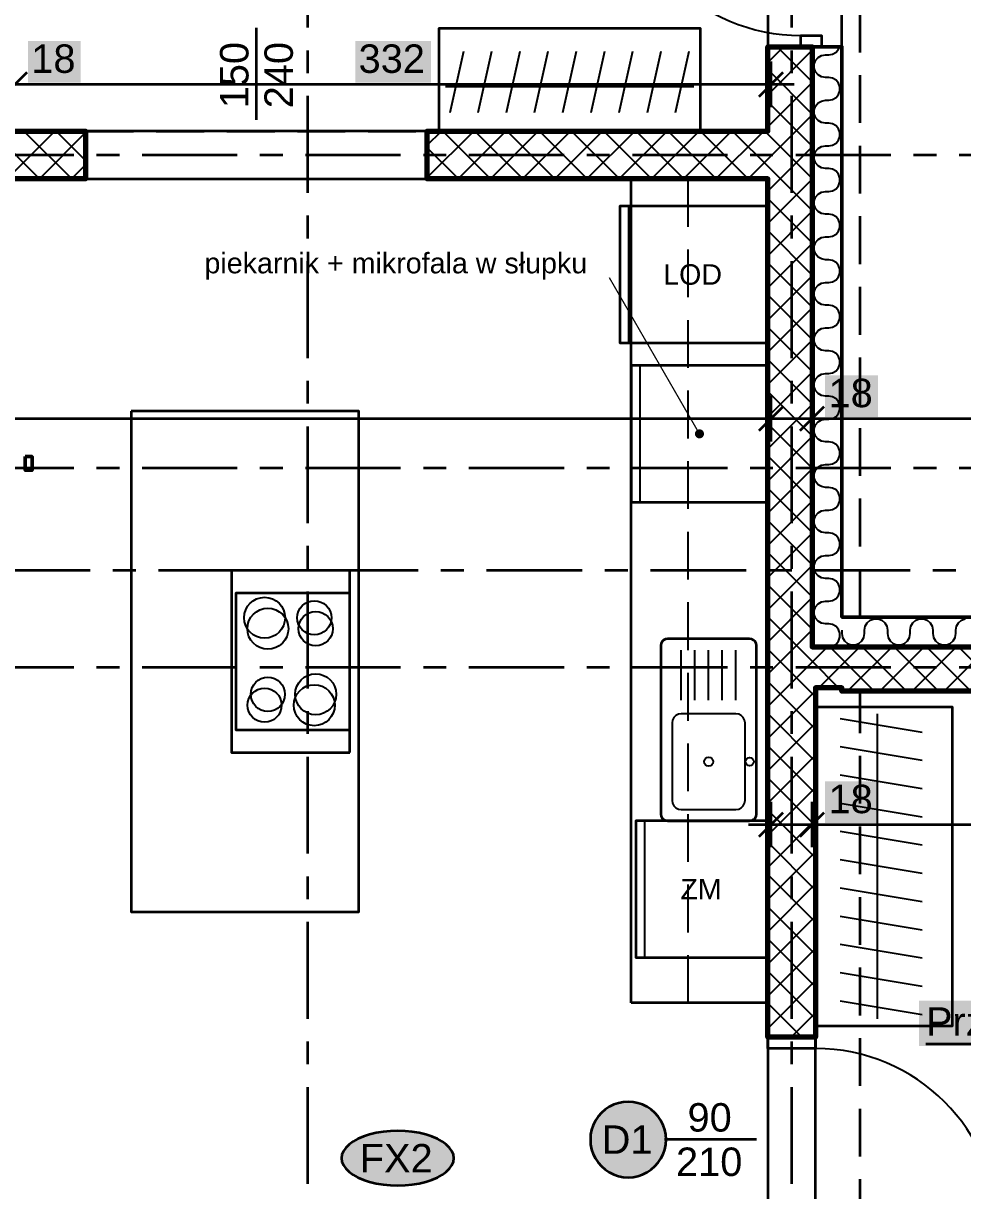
# Model space of a CAD drawing. Header units: metres. Extents: x -6.2 to 22.3, y -6.3 to 13.3.
# Drawn here: x 8.63 to 12.75, y 0.58 to 5.7 of the extents above; entities that cross this region are included whole.
import ezdxf

# ---------------------------------------------------------------- set-up
doc = ezdxf.new("R2010")
doc.units = ezdxf.units.M
for name, pattern in [('KRESKOWA', [5.25, 4.2, -1.05]), ('PUNKTOWA', [10.5, 8.4, -1.05, 0, -1.05]), ('PUNKTOWA_KROTKA', [6.3, 4.2, -1.05, 0, -1.05])]:
    doc.linetypes.add(name, pattern=pattern)
for name, color, linetype, lineweight in [('A-DRZWI', 3, 'Continuous', 35), ('A-KRESKOWANIE', 8, 'Continuous', 18), ('A-MASKA', 7, 'Continuous', 18), ('A-MEBLE', 8, 'Continuous', 18), ('A-NAD-CIECIEM', 8, 'KRESKOWA', 25), ('A-OPISY', 2, 'Continuous', 25), ('A-OSIE', 1, 'PUNKTOWA', 25), ('A-POMIESZCZENIA', 2, 'Continuous', 25), ('A-PRZEKROJE', 1, 'PUNKTOWA_KROTKA', 50), ('A-SANITARNE', 6, 'Continuous', 25), ('A-SCIANY-IZOL', 4, 'Continuous', 35), ('A-SCIANY-KONSTR', 7, 'Continuous', 50), ('A-WIDOK', 7, 'Continuous', 25), ('A-WYMIARY', 1, 'Continuous', 25)]:
    doc.layers.add(name, color=color, linetype=linetype, lineweight=lineweight)
doc.styles.add('PL_ARIAL', font='arial.ttf')

msp = doc.modelspace()

# ---------------------------------------------------------------- hatches: boundary and pattern name
at = {"layer": 'A-MASKA', "true_color": 0xffffff}
for points in [[(8.6465, 5.443), (8.8786, 5.443), (8.8786, 5.6255), (8.6465, 5.6255)], [(10.0834, 5.443), (10.4166, 5.443), (10.4166, 5.6255), (10.0834, 5.6255)], [(12.1465, 3.9745), (12.3786, 3.9745), (12.3786, 4.157), (12.1465, 4.157)], [(12.1465, 2.1912), (12.3786, 2.1912), (12.3786, 2.3737), (12.1465, 2.3737)]]:
    msp.add_hatch(color=7, dxfattribs=at).paths.add_polyline_path(points)
at = {"layer": 'A-OPISY', "true_color": 0x000000}
msp.add_hatch(color=7, dxfattribs=at).paths.add_polyline_path([(11.615, 3.9), (11.6143, 3.9052), (11.6123, 3.91), (11.6091, 3.9141), (11.605, 3.9173), (11.6002, 3.9193), (11.595, 3.92), (11.5898, 3.9193), (11.585, 3.9173), (11.5809, 3.9141), (11.5777, 3.91), (11.5757, 3.9052), (11.575, 3.9), (11.5757, 3.8948), (11.5777, 3.89), (11.5809, 3.8859), (11.585, 3.8827), (11.5898, 3.8807), (11.595, 3.88), (11.6002, 3.8807), (11.605, 3.8827), (11.6091, 3.8859), (11.6123, 3.89), (11.6143, 3.8948)])
at = {"layer": 'A-OPISY', "true_color": 0xffffff}
for points in [[(11.448, 0.8), (11.4466, 0.8217), (11.4424, 0.843), (11.4354, 0.8636), (11.4258, 0.8831), (11.4137, 0.9011), (11.3994, 0.9175), (11.383, 0.9318), (11.3649, 0.9439), (11.3455, 0.9535), (11.3249, 0.9605), (11.3036, 0.9647), (11.2819, 0.9661), (11.2602, 0.9647), (11.2389, 0.9605), (11.2183, 0.9535), (11.1988, 0.9439), (11.1808, 0.9318), (11.1644, 0.9175), (11.1501, 0.9011), (11.138, 0.8831), (11.1284, 0.8636), (11.1214, 0.843), (11.1172, 0.8217), (11.1158, 0.8), (11.1172, 0.7783), (11.1214, 0.757), (11.1284, 0.7364), (11.138, 0.7169), (11.1501, 0.6989), (11.1644, 0.6825), (11.1808, 0.6682), (11.1988, 0.6561), (11.2183, 0.6465), (11.2389, 0.6395), (11.2602, 0.6353), (11.2819, 0.6339), (11.3036, 0.6353), (11.3249, 0.6395), (11.3455, 0.6465), (11.3649, 0.6561), (11.383, 0.6682), (11.3994, 0.6825), (11.4137, 0.6989), (11.4258, 0.7169), (11.4354, 0.7364), (11.4424, 0.757), (11.4466, 0.7783)], [(10.5166, 0.7181), (10.5145, 0.7338), (10.5082, 0.7492), (10.4978, 0.764), (10.4836, 0.7781), (10.4656, 0.7912), (10.4444, 0.803), (10.4201, 0.8133), (10.3933, 0.822), (10.3644, 0.829), (10.3338, 0.834), (10.3022, 0.8371), (10.27, 0.8381), (10.2378, 0.8371), (10.2062, 0.834), (10.1756, 0.829), (10.1467, 0.822), (10.1199, 0.8133), (10.0956, 0.803), (10.0744, 0.7912), (10.0564, 0.7781), (10.0422, 0.764), (10.0318, 0.7492), (10.0255, 0.7338), (10.0234, 0.7181), (10.0255, 0.7025), (10.0318, 0.6871), (10.0422, 0.6722), (10.0564, 0.6581), (10.0744, 0.6451), (10.0956, 0.6333), (10.1199, 0.6229), (10.1467, 0.6142), (10.1756, 0.6073), (10.2062, 0.6022), (10.2378, 0.5991), (10.27, 0.5981), (10.3022, 0.5991), (10.3338, 0.6022), (10.3644, 0.6073), (10.3933, 0.6142), (10.4201, 0.6229), (10.4444, 0.6333), (10.4656, 0.6451), (10.4836, 0.6581), (10.4978, 0.6722), (10.5082, 0.6871), (10.5145, 0.7025)]]:
    msp.add_hatch(color=7, dxfattribs=at).paths.add_polyline_path(points)
at = {"layer": 'A-POMIESZCZENIA', "true_color": 0xffffff}
msp.add_hatch(color=7, dxfattribs=at).paths.add_polyline_path([(12.5591, 1.2107), (14.6995, 1.2107), (14.6995, 1.4107), (12.5591, 1.4107)])

# ---------------------------------------------------------------- linework, layer by layer
at = {"layer": 'A-DRZWI', "lineweight": 35, "ltscale": 0.05}
for points in [[(12.04, 5.6), (12.04, 5.65), (12.13, 5.65), (12.13, 5.6)], [(12.105, 1.25), (12.105, 1.2), (11.895, 1.2), (11.895, 1.25)]]:
    msp.add_lwpolyline(points, close=True, dxfattribs=at)
at = {"layer": 'A-DRZWI', "lineweight": 25, "ltscale": 0.05}
for centre, start, end in [((12.04, 6.45), -180, -90), ((12.105, 0.4), 0, 90)]:
    msp.add_arc(centre, 0.8, start, end, dxfattribs=at)
at = {"layer": 'A-KRESKOWANIE', "lineweight": 25, "ltscale": 0.05}
for points in [[(11.895, 5.531), (11.964, 5.6)], [(12.09, 5.4462), (11.9362, 5.6)], [(12.09, 5.5877), (12.0777, 5.6)], [(12.1625, 2.965), (12.1796, 2.968), (12.1946, 2.9767), (12.2058, 2.99), (12.2117, 3.0063), (12.2117, 3.0237), (12.2058, 3.04), (12.1946, 3.0533), (12.1796, 3.062), (12.1625, 3.065), (12.1475, 3.065), (12.1304, 3.068), (12.1154, 3.0767), (12.1042, 3.09), (12.0983, 3.1063), (12.0983, 3.1237), (12.1042, 3.14), (12.1154, 3.1533), (12.1304, 3.162), (12.1475, 3.165), (12.1625, 3.165), (12.1796, 3.168), (12.1946, 3.1767), (12.2058, 3.19), (12.2117, 3.2063), (12.2117, 3.2237), (12.2058, 3.24), (12.1946, 3.2533), (12.1796, 3.262), (12.1625, 3.265), (12.1475, 3.265), (12.1304, 3.268), (12.1154, 3.2767), (12.1042, 3.29), (12.0983, 3.3063), (12.0983, 3.3237), (12.1042, 3.34), (12.1154, 3.3533), (12.1304, 3.362), (12.1475, 3.365), (12.1625, 3.365), (12.1796, 3.368), (12.1946, 3.3767), (12.2058, 3.39), (12.2117, 3.4063), (12.2117, 3.4237), (12.2058, 3.44), (12.1946, 3.4533), (12.1796, 3.462), (12.1625, 3.465), (12.1625, 3.465), (12.1475, 3.465), (12.1304, 3.468), (12.1154, 3.4767), (12.1042, 3.49), (12.0983, 3.5063), (12.0983, 3.5237), (12.1042, 3.54), (12.1154, 3.5533), (12.1304, 3.562), (12.1475, 3.565), (12.1475, 3.565), (12.1625, 3.565), (12.1796, 3.568), (12.1946, 3.5767), (12.2058, 3.59), (12.2117, 3.6063), (12.2117, 3.6237), (12.2058, 3.64), (12.1946, 3.6533), (12.1796, 3.662), (12.1625, 3.665), (12.1475, 3.665), (12.1304, 3.668), (12.1154, 3.6767), (12.1042, 3.69), (12.0983, 3.7063), (12.0983, 3.7237), (12.1042, 3.74), (12.1154, 3.7533), (12.1304, 3.762), (12.1475, 3.765), (12.1625, 3.765), (12.1796, 3.768), (12.1946, 3.7767), (12.2058, 3.79), (12.2117, 3.8063), (12.2117, 3.8237), (12.2058, 3.84), (12.1946, 3.8533), (12.1796, 3.862), (12.1625, 3.865), (12.1475, 3.865), (12.1304, 3.868), (12.1154, 3.8767), (12.1042, 3.89), (12.0983, 3.9063), (12.0983, 3.9237), (12.1042, 3.94), (12.1154, 3.9533), (12.1304, 3.962), (12.1475, 3.965), (12.1625, 3.965), (12.1796, 3.968), (12.1946, 3.9767), (12.2058, 3.99), (12.2117, 4.0063), (12.2117, 4.0237), (12.2058, 4.04), (12.1946, 4.0533), (12.1796, 4.062), (12.1625, 4.065), (12.1625, 4.065), (12.1475, 4.065), (12.1304, 4.068), (12.1154, 4.0767), (12.1042, 4.09), (12.0983, 4.1063), (12.0983, 4.1237), (12.1042, 4.14), (12.1154, 4.1533), (12.1304, 4.162), (12.1475, 4.165), (12.1625, 4.165), (12.1796, 4.168), (12.1946, 4.1767), (12.2058, 4.19), (12.2117, 4.2063), (12.2117, 4.2237), (12.2058, 4.24), (12.1946, 4.2533), (12.1796, 4.262), (12.1625, 4.265), (12.1475, 4.265), (12.1304, 4.268), (12.1154, 4.2767), (12.1042, 4.29), (12.0983, 4.3063), (12.0983, 4.3237), (12.1042, 4.34), (12.1154, 4.3533), (12.1304, 4.362), (12.1475, 4.365), (12.1625, 4.365), (12.1796, 4.368), (12.1946, 4.3767), (12.2058, 4.39), (12.2117, 4.4063), (12.2117, 4.4237), (12.2058, 4.44), (12.1946, 4.4533), (12.1796, 4.462), (12.1625, 4.465), (12.1475, 4.465), (12.1304, 4.468), (12.1154, 4.4767), (12.1042, 4.49), (12.0983, 4.5063), (12.0983, 4.5237), (12.1042, 4.54), (12.1154, 4.5533), (12.1304, 4.562), (12.1475, 4.565), (12.1625, 4.565), (12.1796, 4.568), (12.1946, 4.5767), (12.2058, 4.59), (12.2117, 4.6063), (12.2117, 4.6237), (12.2058, 4.64), (12.1946, 4.6533), (12.1796, 4.662), (12.1625, 4.665), (12.1475, 4.665), (12.1304, 4.668), (12.1154, 4.6767), (12.1042, 4.69), (12.0983, 4.7063), (12.0983, 4.7237), (12.1042, 4.74), (12.1154, 4.7533), (12.1304, 4.762), (12.1475, 4.765), (12.1625, 4.765), (12.1796, 4.768), (12.1946, 4.7767), (12.2058, 4.79), (12.2117, 4.8063), (12.2117, 4.8237), (12.2058, 4.84), (12.1946, 4.8533), (12.1796, 4.862), (12.1625, 4.865), (12.1475, 4.865), (12.1304, 4.868), (12.1154, 4.8767), (12.1042, 4.89), (12.0983, 4.9063), (12.0983, 4.9237), (12.1042, 4.94), (12.1154, 4.9533), (12.1304, 4.962), (12.1475, 4.965), (12.1625, 4.965), (12.1796, 4.968), (12.1946, 4.9767), (12.2058, 4.99), (12.2117, 5.0063), (12.2117, 5.0237), (12.2058, 5.04), (12.1946, 5.0533), (12.1796, 5.062), (12.1625, 5.065), (12.1625, 5.065), (12.1475, 5.065), (12.1304, 5.068), (12.1154, 5.0767), (12.1042, 5.09), (12.0983, 5.1063), (12.0983, 5.1237), (12.1042, 5.14), (12.1154, 5.1533), (12.1304, 5.162), (12.1475, 5.165), (12.1625, 5.165), (12.1796, 5.168), (12.1946, 5.1767), (12.2058, 5.19), (12.2117, 5.2063), (12.2117, 5.2237), (12.2058, 5.24), (12.1946, 5.2533), (12.1796, 5.262), (12.1625, 5.265), (12.1475, 5.265), (12.1304, 5.268), (12.1154, 5.2767), (12.1042, 5.29), (12.0983, 5.3063), (12.0983, 5.3237), (12.1042, 5.34), (12.1154, 5.3533), (12.1304, 5.362), (12.1475, 5.365), (12.1625, 5.365), (12.1796, 5.368), (12.1946, 5.3767), (12.2058, 5.39), (12.2117, 5.4063), (12.2117, 5.4237), (12.2058, 5.44), (12.1946, 5.4533), (12.1796, 5.462), (12.1625, 5.465), (12.1475, 5.465), (12.1304, 5.468), (12.1154, 5.4767), (12.1042, 5.49), (12.0983, 5.5063), (12.0983, 5.5237), (12.1042, 5.54), (12.1154, 5.5533), (12.1304, 5.562), (12.1475, 5.565), (12.1625, 5.565), (12.1796, 5.568), (12.1946, 5.5767), (12.2058, 5.59), (12.2094, 5.6)], [(11.895, 5.3896), (12.09, 5.5846)], [(12.09, 5.3048), (11.895, 5.4998)], [(11.895, 5.2482), (12.09, 5.4432)], [(12.09, 5.1634), (11.895, 5.3584)], [(11.91, 5.1218), (12.09, 5.3018)], [(8.6979, 5.02), (8.5029, 5.215)], [(8.5555, 5.02), (8.7655, 5.23)], [(8.8393, 5.02), (8.6293, 5.23)], [(8.697, 5.02), (8.9, 5.223)], [(8.9, 5.1007), (8.7707, 5.23)], [(10.4, 5.026), (10.604, 5.23)], [(10.4, 5.1674), (10.4626, 5.23)], [(10.6778, 5.02), (10.4678, 5.23)], [(10.5354, 5.02), (10.7454, 5.23)], [(10.8192, 5.02), (10.6092, 5.23)], [(10.6769, 5.02), (10.8869, 5.23)], [(10.9606, 5.02), (10.7506, 5.23)], [(10.8183, 5.02), (11.0283, 5.23)], [(11.102, 5.02), (10.892, 5.23)], [(10.9597, 5.02), (11.1697, 5.23)], [(11.2435, 5.02), (11.0335, 5.23)], [(11.1011, 5.02), (11.3111, 5.23)], [(11.3849, 5.02), (11.1749, 5.23)], [(11.2425, 5.02), (11.4525, 5.23)], [(11.5263, 5.02), (11.3163, 5.23)], [(11.384, 5.02), (11.594, 5.23)], [(11.6677, 5.02), (11.4577, 5.23)], [(11.5254, 5.02), (11.7354, 5.23)], [(11.8091, 5.02), (11.5991, 5.23)], [(11.6668, 5.02), (11.8768, 5.23)], [(11.91, 5.0606), (11.7406, 5.23)], [(11.895, 5.217), (11.882, 5.23)], [(11.897, 5.215), (11.895, 5.217)], [(11.91, 5.202), (11.897, 5.215)], [(12.09, 5.022), (11.91, 5.202)], [(10.5363, 5.02), (10.4, 5.1563)], [(11.895, 4.9654), (12.09, 5.1604)], [(8.8384, 5.02), (8.9, 5.0816)], [(11.8082, 5.02), (11.91, 5.1218)], [(12.09, 4.8806), (11.91, 5.0606)], [(11.895, 4.8239), (12.09, 5.0189)], [(12.09, 4.7391), (11.895, 4.9341)], [(11.895, 4.6825), (12.09, 4.8775)], [(12.09, 4.5977), (11.895, 4.7927)], [(11.895, 4.5411), (12.09, 4.7361)], [(12.09, 4.4563), (11.895, 4.6513)], [(11.895, 4.3997), (12.09, 4.5947)], [(12.09, 4.3149), (11.895, 4.5099)], [(11.895, 4.2582), (12.09, 4.4532)], [(12.09, 4.1735), (11.895, 4.3685)], [(11.895, 4.1168), (12.09, 4.3118)], [(12.09, 4.032), (11.895, 4.227)], [(11.895, 3.9754), (12.09, 4.1704)], [(12.09, 3.8906), (11.895, 4.0856)], [(11.895, 3.834), (12.09, 4.029)], [(12.09, 3.7492), (11.895, 3.9442)], [(11.895, 3.6926), (12.09, 3.8876)], [(12.09, 3.6078), (11.895, 3.8028)], [(11.895, 3.5511), (12.09, 3.7461)], [(12.09, 3.4663), (11.895, 3.6613)], [(11.895, 3.4097), (12.09, 3.6047)], [(12.09, 3.3249), (11.895, 3.5199)], [(11.895, 3.2683), (12.09, 3.4633)], [(12.09, 3.1835), (11.895, 3.3785)], [(11.895, 3.1269), (12.09, 3.3219)], [(12.09, 3.0421), (11.895, 3.2371)], [(11.895, 2.9855), (12.09, 3.1805)], [(12.09, 2.9007), (11.895, 3.0957)], [(12.22, 3.0225), (12.223, 3.0054), (12.2317, 2.9904), (12.245, 2.9792), (12.2613, 2.9733), (12.2787, 2.9733), (12.295, 2.9792), (12.3083, 2.9904), (12.317, 3.0054), (12.32, 3.0225), (12.32, 3.0375), (12.323, 3.0546), (12.3317, 3.0696), (12.345, 3.0808), (12.3613, 3.0867), (12.3787, 3.0867), (12.395, 3.0808), (12.4083, 3.0696), (12.417, 3.0546), (12.42, 3.0375), (12.42, 3.0225), (12.423, 3.0054), (12.4317, 2.9904), (12.445, 2.9792), (12.4613, 2.9733), (12.4787, 2.9733), (12.495, 2.9792), (12.5083, 2.9904), (12.517, 3.0054), (12.52, 3.0225), (12.52, 3.0375), (12.523, 3.0546), (12.5317, 3.0696), (12.545, 3.0808), (12.5613, 3.0867), (12.5787, 3.0867), (12.595, 3.0808), (12.6083, 3.0696), (12.617, 3.0546), (12.62, 3.0375), (12.62, 3.0225), (12.623, 3.0054), (12.6317, 2.9904), (12.645, 2.9792), (12.6613, 2.9733), (12.6787, 2.9733), (12.695, 2.9792), (12.7083, 2.9904), (12.717, 3.0054), (12.72, 3.0225), (12.72, 3.0375), (12.723, 3.0546), (12.7317, 3.0696), (12.745, 3.0808), (12.7613, 3.0867)], [(11.926, 2.875), (12.09, 3.039)], [(12.22, 3.0375), (12.22, 3.0225)], [(11.9742, 2.875), (11.895, 2.9542)], [(12.09, 2.8976), (12.1574, 2.965)], [(12.1188, 2.785), (12.2988, 2.965)], [(12.1475, 2.965), (12.1625, 2.965)], [(12.3621, 2.77), (12.1671, 2.965)], [(12.2452, 2.77), (12.4402, 2.965)], [(12.5035, 2.77), (12.3085, 2.965)], [(12.3867, 2.77), (12.5817, 2.965)], [(12.6449, 2.77), (12.4499, 2.965)], [(12.5281, 2.77), (12.7231, 2.965)], [(12.7863, 2.77), (12.5913, 2.965)], [(12.6695, 2.77), (12.8645, 2.965)], [(12.9278, 2.77), (12.7328, 2.965)], [(11.895, 2.7026), (12.0674, 2.875)], [(11.895, 2.844), (11.926, 2.875)], [(12.105, 2.7442), (11.9742, 2.875)], [(12.0674, 2.875), (12.09, 2.8976)], [(12.2057, 2.785), (12.09, 2.9007)], [(12.105, 2.6028), (11.895, 2.8128)], [(11.895, 2.5612), (12.105, 2.7712)], [(12.2207, 2.77), (12.22, 2.7707)], [(12.105, 2.4614), (11.895, 2.6714)], [(11.895, 2.4198), (12.105, 2.6298)], [(12.105, 2.32), (11.895, 2.53)], [(11.895, 2.2783), (12.105, 2.4883)], [(12.105, 2.1786), (11.895, 2.3886)], [(11.895, 2.1369), (12.105, 2.3469)], [(12.105, 2.0371), (11.895, 2.2471)], [(11.895, 1.9955), (12.105, 2.2055)], [(12.105, 1.8957), (11.895, 2.1057)], [(11.895, 1.8541), (12.105, 2.0641)], [(12.105, 1.7543), (11.895, 1.9643)], [(11.895, 1.7127), (12.105, 1.9227)], [(12.105, 1.6129), (11.895, 1.8229)], [(11.895, 1.5712), (12.105, 1.7812)], [(12.105, 1.4715), (11.895, 1.6815)], [(11.895, 1.4298), (12.105, 1.6398)], [(12.105, 1.33), (11.895, 1.54)], [(11.895, 1.2884), (12.105, 1.4984)], [(12.0436, 1.25), (11.895, 1.3986)], [(11.998, 1.25), (12.105, 1.357)], [(11.9022, 1.25), (11.895, 1.2572)]]:
    msp.add_lwpolyline(points, dxfattribs=at)
at = {"layer": 'A-MEBLE', "lineweight": 35, "ltscale": 0.05}
for points in [[(10.45, 5.23), (11.6, 5.23), (11.6, 5.68), (10.45, 5.68)], [(9.1, 4), (9.1, 1.8), (10.1, 1.8), (10.1, 4)], [(12.105, 2.7), (12.105, 1.3), (12.705, 1.3), (12.705, 2.7)]]:
    msp.add_lwpolyline(points, close=True, dxfattribs=at)
at = {"layer": 'A-MEBLE', "lineweight": 25, "ltscale": 0.05}
for points in [[(10.5, 5.311), (10.56, 5.581)], [(10.6238, 5.311), (10.6837, 5.581)], [(10.7475, 5.311), (10.8075, 5.581)], [(10.8712, 5.311), (10.9313, 5.581)], [(10.995, 5.311), (11.055, 5.581)], [(11.1188, 5.311), (11.1788, 5.581)], [(11.2425, 5.311), (11.3025, 5.581)], [(11.3663, 5.311), (11.4262, 5.581)], [(11.49, 5.311), (11.55, 5.581)], [(10.48, 5.425), (11.57, 5.425)], [(12.375, 2.67), (12.375, 1.33)], [(12.213, 2.65), (12.573, 2.59)], [(12.213, 2.526), (12.573, 2.466)], [(12.213, 2.402), (12.573, 2.342)], [(12.213, 2.278), (12.573, 2.218)], [(12.213, 2.154), (12.573, 2.094)], [(12.213, 2.03), (12.573, 1.97)], [(12.213, 1.906), (12.573, 1.846)], [(12.213, 1.782), (12.573, 1.722)], [(12.213, 1.658), (12.573, 1.598)], [(12.213, 1.534), (12.573, 1.474)], [(12.213, 1.41), (12.573, 1.35)]]:
    msp.add_lwpolyline(points, dxfattribs=at)
at = {"layer": 'A-MEBLE', "lineweight": 35, "ltscale": 0.05}
for points in [[(11.295, 1.4), (11.295, 5.02)], [(11.895, 5.02), (11.295, 5.02)], [(11.895, 1.4), (11.295, 1.4)]]:
    msp.add_lwpolyline(points, dxfattribs=at)
at = {"layer": 'A-MEBLE', "linetype": 'KRESKOWA', "lineweight": 25, "ltscale": 0.05, "flags": 128}
msp.add_lwpolyline([(11.545, 1.4), (11.545, 5.02)], dxfattribs=at)
at = {"layer": 'A-NAD-CIECIEM', "linetype": 'KRESKOWA', "lineweight": 35, "ltscale": 0.05, "flags": 128}
for points in [[(12.3, 3.0955), (12.3, 9.05), (12.1055, 9.05)], [(8.9, 5.23), (10.4, 5.23)], [(8.9, 5.02), (10.4, 5.02)], [(12.3, 0.1055), (12.3, 2.7695)]]:
    msp.add_lwpolyline(points, dxfattribs=at)
at = {"layer": 'A-OPISY', "lineweight": 18, "ltscale": 0.05}
msp.add_lwpolyline([(11.595, 3.9), (11.2002, 4.5847)], dxfattribs=at)
at = {"layer": 'A-OPISY', "lineweight": 35, "ltscale": 0.05}
for points in [[(11.448, 0.8), (11.4466, 0.8217), (11.4424, 0.843), (11.4354, 0.8636), (11.4258, 0.8831), (11.4137, 0.9011), (11.3994, 0.9175), (11.383, 0.9318), (11.3649, 0.9439), (11.3455, 0.9535), (11.3249, 0.9605), (11.3036, 0.9647), (11.2819, 0.9661), (11.2602, 0.9647), (11.2389, 0.9605), (11.2183, 0.9535), (11.1988, 0.9439), (11.1808, 0.9318), (11.1644, 0.9175), (11.1501, 0.9011), (11.138, 0.8831), (11.1284, 0.8636), (11.1214, 0.843), (11.1172, 0.8217), (11.1158, 0.8), (11.1172, 0.7783), (11.1214, 0.757), (11.1284, 0.7364), (11.138, 0.7169), (11.1501, 0.6989), (11.1644, 0.6825), (11.1808, 0.6682), (11.1988, 0.6561), (11.2183, 0.6465), (11.2389, 0.6395), (11.2602, 0.6353), (11.2819, 0.6339), (11.3036, 0.6353), (11.3249, 0.6395), (11.3455, 0.6465), (11.3649, 0.6561), (11.383, 0.6682), (11.3994, 0.6825), (11.4137, 0.6989), (11.4258, 0.7169), (11.4354, 0.7364), (11.4424, 0.757), (11.4466, 0.7783)], [(10.5166, 0.7181), (10.5145, 0.7338), (10.5082, 0.7492), (10.4978, 0.764), (10.4836, 0.7781), (10.4656, 0.7912), (10.4444, 0.803), (10.4201, 0.8133), (10.3933, 0.822), (10.3644, 0.829), (10.3338, 0.834), (10.3022, 0.8371), (10.27, 0.8381), (10.2378, 0.8371), (10.2062, 0.834), (10.1756, 0.829), (10.1467, 0.822), (10.1199, 0.8133), (10.0956, 0.803), (10.0744, 0.7912), (10.0564, 0.7781), (10.0422, 0.764), (10.0318, 0.7492), (10.0255, 0.7338), (10.0234, 0.7181), (10.0255, 0.7025), (10.0318, 0.6871), (10.0422, 0.6722), (10.0564, 0.6581), (10.0744, 0.6451), (10.0956, 0.6333), (10.1199, 0.6229), (10.1467, 0.6142), (10.1756, 0.6073), (10.2062, 0.6022), (10.2378, 0.5991), (10.27, 0.5981), (10.3022, 0.5991), (10.3338, 0.6022), (10.3644, 0.6073), (10.3933, 0.6142), (10.4201, 0.6229), (10.4444, 0.6333), (10.4656, 0.6451), (10.4836, 0.6581), (10.4978, 0.6722), (10.5082, 0.6871), (10.5145, 0.7025)]]:
    msp.add_lwpolyline(points, close=True, dxfattribs=at)
at = {"layer": 'A-OSIE', "linetype": 'PUNKTOWA', "lineweight": 35, "ltscale": 0.050668, "flags": 128}
for points in [[(9.875, -5.2), (9.875, 12.25)], [(12, -5.2), (12, 12.25)]]:
    msp.add_lwpolyline(points, dxfattribs=at)
at = {"layer": 'A-OSIE', "linetype": 'PUNKTOWA', "lineweight": 35, "ltscale": 0.049691, "flags": 128}
for points in [[(-5.2, 5.125), (21.305, 5.125)], [(-5.2, 3.75), (21.305, 3.75)], [(-5.2, 2.875), (21.305, 2.875)]]:
    msp.add_lwpolyline(points, dxfattribs=at)
at = {"layer": 'A-POMIESZCZENIA', "lineweight": 35, "ltscale": 0.05}
msp.add_lwpolyline([(12.5891, 1.2207), (14.6695, 1.2207)], dxfattribs=at)
at = {"layer": 'A-PRZEKROJE', "linetype": 'PUNKTOWA', "lineweight": 35, "ltscale": 0.05, "flags": 128}
msp.add_lwpolyline([(-5.9, 3.3007), (22.005, 3.3007)], dxfattribs=at)
at = {"layer": 'A-SANITARNE', "lineweight": 35, "ltscale": 0.05}
for points in [[(11.895, 4.3), (11.895, 4.9), (11.245, 4.9), (11.245, 4.3)], [(11.895, 3.6), (11.895, 4.2), (11.295, 4.2), (11.295, 3.6)], [(10.06, 2.5), (10.06, 3.3), (9.54, 3.3), (9.54, 2.5)], [(10.06, 2.6), (10.06, 3.2), (9.56, 3.2), (9.56, 2.6)], [(11.845, 2.97), (11.8435, 2.9793), (11.8393, 2.9876), (11.8326, 2.9943), (11.8243, 2.9985), (11.815, 3), (11.455, 3), (11.4457, 2.9985), (11.4374, 2.9943), (11.4307, 2.9876), (11.4265, 2.9793), (11.425, 2.97), (11.425, 2.23), (11.4265, 2.2207), (11.4307, 2.2124), (11.4374, 2.2057), (11.4457, 2.2015), (11.455, 2.2), (11.815, 2.2), (11.8243, 2.2015), (11.8326, 2.2057), (11.8393, 2.2124), (11.8435, 2.2207), (11.845, 2.23)], [(11.895, 1.6), (11.895, 2.2), (11.315, 2.2), (11.315, 1.6)]]:
    msp.add_lwpolyline(points, close=True, dxfattribs=at)
at = {"layer": 'A-SANITARNE', "lineweight": 25, "ltscale": 0.05}
for points in [[(11.285, 4.3), (11.285, 4.9)], [(11.335, 3.6), (11.335, 4.2)], [(11.515, 2.73), (11.515, 2.95)], [(11.575, 2.73), (11.575, 2.95)], [(11.635, 2.73), (11.635, 2.95)], [(11.695, 2.73), (11.695, 2.95)], [(11.755, 2.73), (11.755, 2.95)], [(11.355, 1.6), (11.355, 2.2)]]:
    msp.add_lwpolyline(points, dxfattribs=at)
msp.add_lwpolyline([(11.795, 2.63), (11.793, 2.6424), (11.7874, 2.6535), (11.7785, 2.6624), (11.7674, 2.668), (11.755, 2.67), (11.515, 2.67), (11.5026, 2.668), (11.4915, 2.6624), (11.4826, 2.6535), (11.477, 2.6424), (11.475, 2.63), (11.475, 2.29), (11.477, 2.2776), (11.4826, 2.2665), (11.4915, 2.2576), (11.5026, 2.252), (11.515, 2.25), (11.755, 2.25), (11.7674, 2.252), (11.7785, 2.2576), (11.7874, 2.2665), (11.793, 2.2776), (11.795, 2.29)], close=True, dxfattribs=at)
for centre, radius in [((9.6856, 3.092), 0.09), ((9.7, 3.044), 0.09), ((9.904, 3.092), 0.075), ((9.91, 3.044), 0.075), ((9.7, 2.756), 0.075), ((9.91, 2.756), 0.09), ((9.6856, 2.708), 0.075), ((9.904, 2.708), 0.09), ((11.635, 2.46), 0.02), ((11.815, 2.46), 0.018)]:
    msp.add_circle(centre, radius, dxfattribs=at)
at = {"layer": 'A-SCIANY-IZOL', "lineweight": 50, "ltscale": 0.05}
msp.add_lwpolyline([(13.6, 2.965), (12.22, 2.965), (12.22, 2.965), (12.22, 2.965), (12.22, 2.965), (12.09, 2.965), (12.09, 2.965), (12.09, 2.965), (12.09, 2.965), (12.09, 5.6), (12.09, 5.6), (12.09, 5.6), (12.09, 5.6), (12.22, 5.6), (12.22, 5.6), (12.22, 5.6), (12.22, 5.6), (12.22, 3.095), (12.22, 3.095), (12.22, 3.095), (12.22, 3.095), (12.22, 3.095), (12.22, 3.095), (12.22, 3.095), (12.22, 3.095), (12.22, 3.095), (12.22, 3.095), (12.22, 3.095), (12.22, 3.095), (12.22, 3.095), (12.22, 3.095), (12.22, 3.095), (12.22, 3.095), (12.22, 3.095), (13.6, 3.095)], dxfattribs=at)
at = {"layer": 'A-SCIANY-KONSTR', "lineweight": 70, "ltscale": 0.05}
for points in [[(13.6, 2.77), (12.22, 2.77), (12.22, 2.77), (12.22, 2.77), (12.22, 2.785), (12.22, 2.785), (12.22, 2.785), (12.22, 2.785), (12.22, 2.785), (12.22, 2.785), (12.22, 2.785), (12.22, 2.785), (12.22, 2.785), (12.22, 2.785), (12.22, 2.785), (12.22, 2.785), (12.22, 2.785), (12.22, 2.785), (12.22, 2.785), (12.22, 2.785), (12.22, 2.785), (12.105, 2.785), (12.105, 2.785), (12.105, 2.785), (12.105, 2.785), (12.105, 2.785), (12.105, 2.785), (12.105, 2.785), (12.105, 2.785), (12.105, 2.785), (12.105, 2.785), (12.105, 2.785), (12.105, 2.785), (12.105, 2.785), (12.105, 2.785), (12.105, 2.785), (12.105, 2.785), (12.105, 2.785), (12.105, 1.25), (12.105, 1.25), (12.105, 1.25), (11.895, 1.25), (11.895, 1.25), (11.895, 1.25), (11.895, 5.02), (11.895, 5.02), (11.895, 5.02), (11.895, 5.02), (11.895, 5.02), (11.895, 5.02), (11.895, 5.02), (11.895, 5.02), (11.895, 5.02), (11.895, 5.02), (11.895, 5.02), (11.895, 5.02), (11.895, 5.02), (11.895, 5.02), (11.895, 5.02), (11.895, 5.02), (11.895, 5.02), (10.4, 5.02), (10.4, 5.02), (10.4, 5.02), (10.4, 5.02), (10.4, 5.035), (10.4, 5.035), (10.4, 5.23), (10.4, 5.23), (10.4, 5.23), (10.4, 5.23), (10.4, 5.23), (11.895, 5.23), (11.895, 5.23), (11.895, 5.23), (11.895, 5.23), (11.895, 5.23), (11.895, 5.23), (11.895, 5.23), (11.895, 5.23), (11.895, 5.23), (11.895, 5.23), (11.895, 5.23), (11.895, 5.23), (11.895, 5.23), (11.895, 5.23), (11.895, 5.23), (11.895, 5.23), (11.895, 5.23), (11.895, 5.6), (11.895, 5.6), (11.895, 5.6), (11.895, 5.6), (12.09, 5.6), (12.09, 5.6), (12.09, 5.6), (12.09, 5.6), (12.09, 2.965), (12.09, 2.965), (12.09, 2.965), (12.09, 2.965), (12.09, 2.965), (12.09, 2.965), (12.09, 2.965), (12.09, 2.965), (12.09, 2.965), (12.09, 2.965), (12.09, 2.965), (12.09, 2.965), (12.09, 2.965), (12.09, 2.965), (12.09, 2.965), (12.09, 2.965), (12.09, 2.965), (13.6, 2.965)], [(8.59, 5.23), (8.9, 5.23), (8.9, 5.23), (8.9, 5.23), (8.9, 5.23), (8.9, 5.23), (8.9, 5.02), (8.9, 5.02), (8.9, 5.02), (8.9, 5.02), (8.2, 5.02)]]:
    msp.add_lwpolyline(points, dxfattribs=at)
at = {"layer": 'A-SCIANY-KONSTR', "lineweight": 50, "ltscale": 0.05}
msp.add_lwpolyline([(8.635, 3.8), (8.635, 3.74), (8.665, 3.74), (8.665, 3.8)], close=True, dxfattribs=at)
at = {"layer": 'A-WIDOK', "lineweight": 35, "ltscale": 0.05}
for points in [[(11.895, 6.4995), (11.895, 5.6005)], [(12.22, 5.6005), (12.22, 6.4995)], [(10.3995, 5.23), (8.9005, 5.23)], [(8.9005, 5.02), (10.3995, 5.02)], [(11.895, 1.2495), (11.895, 0.3505)], [(12.105, 0.3505), (12.105, 1.2495)]]:
    msp.add_lwpolyline(points, dxfattribs=at)
at = {"layer": 'A-WYMIARY', "lineweight": 35, "ltscale": 0.05}
for points in [[(9.65, 5.28), (9.65, 5.6831)], [(8.537, 5.3825), (8.643, 5.4885)], [(11.857, 5.3825), (11.963, 5.4885)], [(11.91, 5.3355), (11.91, 5.5355)], [(8.31, 5.4355), (12.01, 5.4355)], [(11.91, 3.867), (11.91, 4.067)], [(11.91, 3.867), (11.91, 4.067)], [(12.09, 3.867), (12.09, 4.067)], [(11.857, 3.914), (11.963, 4.02)], [(11.857, 3.914), (11.963, 4.02)], [(12.037, 3.914), (12.143, 4.02)], [(-0.01, 3.967), (12.01, 3.967)], [(-0.01, 3.967), (18.385, 3.967)], [(11.91, 2.0837), (11.91, 2.2837)], [(12.09, 2.0837), (12.09, 2.2837)], [(11.857, 2.1307), (11.963, 2.2367)], [(12.037, 2.1307), (12.143, 2.2367)], [(11.81, 2.1837), (18.385, 2.1837)], [(11.845, 0.8), (11.4419, 0.8)]]:
    msp.add_lwpolyline(points, dxfattribs=at)

# ---------------------------------------------------------------- texts
at = {"layer": 'A-OPISY', "style": 'PL_ARIAL'}
for s, height, p in [('piekarnik + mikrofala w słupku', 0.09, (9.4217, 4.605)), ('D1', 0.125, (11.1658, 0.7375)), ('FX2', 0.125, (10.1034, 0.6556))]:
    msp.add_text(s, height=height, dxfattribs=at).set_placement(p)
at = {"layer": 'A-POMIESZCZENIA', "style": 'PL_ARIAL'}
msp.add_text('Przedsionek gospodarczy', height=0.125, dxfattribs=at).set_placement((12.5891, 1.2557))
at = {"layer": 'A-SANITARNE', "style": 'PL_ARIAL'}
for s, p in [('LOD', (11.4355, 4.555)), ('ZM', (11.5106, 1.855))]:
    msp.add_text(s, height=0.09, dxfattribs=at).set_placement(p)
at = {"layer": 'A-WYMIARY', "style": 'PL_ARIAL'}
for s, p in [('18', (8.6615, 5.4855)), ('332', (10.0984, 5.4855)), ('18', (12.1615, 4.017)), ('18', (12.1615, 2.2337)), ('90', (11.5424, 0.835)), ('210', (11.4919, 0.64))]:
    msp.add_text(s, height=0.125, dxfattribs=at).set_placement(p)
for s, p in [('150', (9.615, 5.33)), ('240', (9.81, 5.33))]:
    msp.add_text(s, height=0.125, rotation=90, dxfattribs=at).set_placement(p)

doc.saveas('drawing.dxf')
